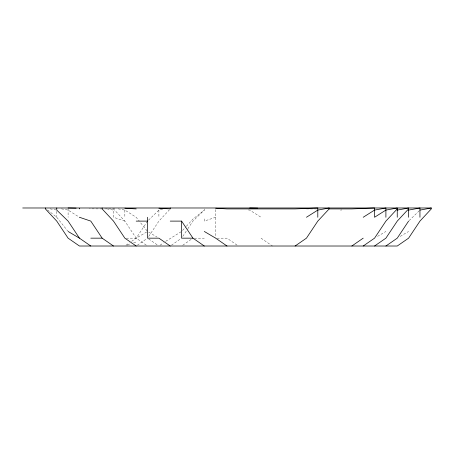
<?xml version="1.0" encoding="UTF-8"?>
<svg xmlns="http://www.w3.org/2000/svg" width="454" height="454" viewBox="0 0 454 454"><rect width="100%" height="100%" fill="white"/><g stroke="black" fill="none" stroke-linecap="round" stroke-linejoin="round"><path stroke-width="0.34" stroke-dasharray="2.27 1.7" d="M147.55 221.109L136.2 238.163L131.66 241.307M148.725 236.398L158.9 221.109L169.302 209.93M182.775 236.398L187.468 229.344M187.86 228.754L192.95 221.109L204.3 210.094L204.3 208.908M182.548 230.433L185.856 226.824M186.327 226.308L192.95 219.089L204.3 210.094M148.537 220.15L158.9 210.094L162.907 209.345M409.094 220.633L419.456 210.571M125.985 245.234L129.39 242.879M137.335 245.234L146.982 238.554M160.035 245.234L163.44 242.879M165.71 241.307L181.6 231.466M171.385 245.234L181.032 238.554M182.735 245.234L192.95 238.163M377.535 236.398L385.9 231.466M400.235 236.398L408.6 231.466M127.37 245.115L131.155 243.753M133.68 242.845L136.2 241.937M215.65 217.267L204.3 221.109L204.3 217.267M340.5 210.094L341.834 209.952M114.834 208.829L103.569 208.908M102.15 208.908L89.466 208.829M306.45 208.908L317.091 208.908M126.269 238.163L136.2 238.163L147.55 231.466L139.69 221.637M194.369 238.163L204.3 238.163M217.069 238.163L227 238.163L238.35 246.017M248.366 209.952L249.7 210.094L261.05 217.267M118.176 208.851L124.85 210.094L136.2 217.267L139.253 221.092M106.826 208.851L113.5 210.094M61.426 208.851L68.1 210.094L79.45 217.267M50.076 208.851L56.08 209.969M124.85 221.109L113.5 217.267L113.5 208.908L124.85 221.109L136.2 238.163L146.415 245.234M148.747 232.17L157.107 237.107M261.05 238.163L272.4 246.017M148.685 238.946L157.765 245.234M47.562 209.947L56.75 217.267L67.663 230.921M215.65 209.617L215.65 237.493M158.9 210.094L158.9 217.267M124.85 210.094L124.85 217.267M68.1 208.687L68.1 217.267M56.75 211.394L56.75 217.267"/><path stroke-width="0.68" d="M408.6 221.109L397.25 238.163L385.9 246.017M306.45 217.267L317.8 210.094L329.15 207.983L329.15 208.908L317.8 221.109L306.45 238.163L295.1 246.017M397.25 208.908L385.9 221.109L374.55 238.163L363.2 246.017M408.6 208.908L397.25 221.109L385.9 238.163L374.55 246.017M351.85 246.017L363.2 238.163M363.2 217.267L374.55 210.094L385.9 207.983L385.9 217.267M397.25 210.094L408.6 207.983L408.6 217.267M408.6 210.094L419.95 207.983L419.95 217.267M419.95 210.094L431.3 207.983L431.3 208.908L419.95 221.109L408.6 238.163L397.25 246.017L79.45 246.017L68.1 238.163L56.75 221.109L45.4 208.908L45.4 207.983M22.7 207.983L431.3 207.983M329.15 208.908L351.85 208.908L374.55 207.983L374.55 217.267L385.9 210.094L397.25 207.983L397.25 217.267M136.2 221.109L147.55 221.109M170.25 221.109L181.6 221.109L192.95 238.163L204.3 246.017M90.8 238.163L102.15 238.163L113.5 246.017M192.95 238.163L181.6 238.163L181.6 221.109M249.7 207.983L257.713 208.153M68.1 207.983L76.113 208.153M215.65 208.227L227 208.908L295.1 208.908L317.8 207.983L317.8 217.267M158.9 208.227L170.25 208.908L170.25 207.983M124.85 208.227L136.2 208.908M79.45 217.267L90.8 221.109L102.15 238.163M204.3 231.466L215.65 238.163L227 246.017M68.1 231.466L79.45 238.163L90.8 246.017M170.25 246.017L158.9 238.163L147.55 238.163L147.55 217.267M136.2 246.017L124.85 238.163L113.5 221.109L102.15 208.908L102.15 207.983M79.45 238.163L68.1 221.109L56.75 210.094L56.75 207.983M79.45 208.227L79.45 208.908"/></g></svg>
